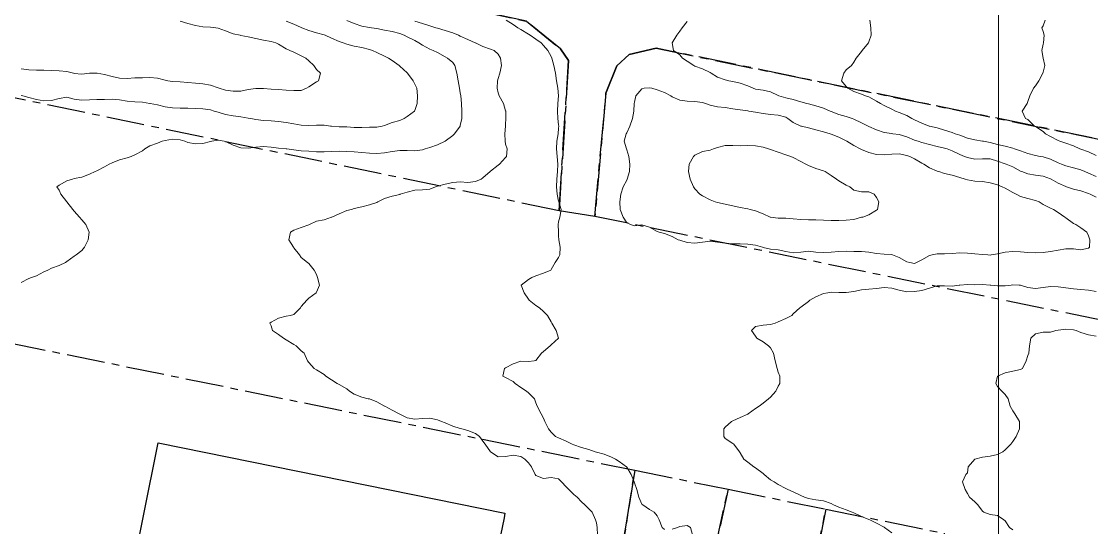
# Model space of a CAD drawing. Header units: centimetres. Extents: x 0 to 642158, y -847 to 649707.
# Drawn here: x 617502.3 to 617573, y 621526.2 to 621559.7 of the extents above; entities that cross this region are included whole.
import ezdxf

# ---------------------------------------------------------------- set-up
doc = ezdxf.new("R2010")
doc.units = ezdxf.units.CM
doc.header["$MEASUREMENT"] = 0
doc.linetypes.add('CENTERX2', pattern=[4, 2.5, -0.5, 0.5, -0.5])
doc.layers.add('MEV_grille', color=254, linetype='Continuous', lineweight=9)
doc.layers.add('WAL_topographie 0.5', color=253, linetype='Continuous', lineweight=20)
doc.layers.add('SPW_batiments', color=7, linetype='Continuous')
doc.layers.add('SPW_parcellaire cadastral', color=7, linetype='CENTERX2', lineweight=25, true_color=0xff0542)

# ---------------------------------------------------------------- blocks, each defined once
blk = doc.blocks.new('*U112')
at = {"layer": 'MEV_grille', "transparency": 33554687}
blk.add_lwpolyline([(0, 1825.476), (0, -1825.476)], dxfattribs=at)
blk = doc.blocks.new('*U113')
at = {"layer": 'MEV_grille', "color": 0, "linetype": 'ByBlock', "lineweight": -2, "transparency": 16777216}
blk.add_blockref('*U112', (2200, 0), dxfattribs=at)

msp = doc.modelspace()

# ---------------------------------------------------------------- linework, layer by layer
at = {"layer": 'SPW_batiments'}
msp.add_lwpolyline([(617534.205, 621527.183), (617534.142, 621526.88), (617529.106, 621502.606), (617506.347, 621507.261), (617506.508, 621508.062), (617511.303, 621531.844), (617534.205, 621527.183)], dxfattribs=at)
at = {"layer": 'SPW_parcellaire cadastral'}
for points in [[(617481.473, 621601.626), (617481.432, 621600.491), (617481.178, 621590.023), (617481.568, 621585.208), (617482.516, 621581.606), (617483.412, 621579.111), (617485.456, 621575.951), (617486.746, 621574.411), (617489.179, 621572.086), (617492.58, 621569.871), (617496.96, 621567.93), (617535.631, 621559.684), (617537.862, 621557.868), (617538.403, 621557.085), (617537.777, 621547.167), (617468.797, 621561.439), (617476.799, 621602.591)], [(617540.136, 621546.788), (617537.777, 621547.167), (617538.403, 621557.085), (617537.862, 621557.868), (617535.631, 621559.684), (617496.96, 621567.93), (617492.58, 621569.871), (617489.179, 621572.086), (617486.746, 621574.411), (617485.456, 621575.951), (617483.412, 621579.111), (617482.516, 621581.606), (617481.568, 621585.208), (617481.178, 621590.023), (617481.432, 621600.491), (617481.473, 621601.626)], [(617659.481, 621564.887), (617659.176, 621558.82), (617658.402, 621555.763), (617656.855, 621553.02), (617654.842, 621550.818), (617649.446, 621546.811), (617642.951, 621543.693), (617640.258, 621542.066), (617639.091, 621538.741), (617639.581, 621536.413), (617639.181, 621529.065), (617639.774, 621526.344), (617628.554, 621528.663), (617630.946, 621532.104), (617631.387, 621533.557), (617631.461, 621535.624), (617630.828, 621537.68), (617629.338, 621539.681), (617627.818, 621540.705), (617544.193, 621557.897), (617542.398, 621557.481), (617541.586, 621556.726), (617540.878, 621554.938), (617540.136, 621546.788)], [(617540.136, 621546.788), (617540.878, 621554.938), (617541.586, 621556.726), (617542.398, 621557.481), (617544.193, 621557.897), (617627.818, 621540.705), (617629.338, 621539.681), (617630.828, 621537.68), (617631.461, 621535.624), (617631.387, 621533.557), (617630.946, 621532.104), (617628.554, 621528.663), (617540.136, 621546.788)], [(617439.517, 621537.504), (617436.492, 621540.114), (617439.189, 621543.82), (617446.498, 621549.642), (617542.79, 621530.025), (617542.157, 621526.132), (617539.459, 621512.032), (617531.346, 621473.099), (617439.517, 621537.504)], [(617541.294, 621492.2), (617540.471, 621488.314), (617538.784, 621480.363), (617538.206, 621477.642), (617536.473, 621469.607), (617531.346, 621473.099), (617539.459, 621512.032), (617542.157, 621526.132), (617542.79, 621530.025), (617548.946, 621528.77), (617548.122, 621524.939), (617546.474, 621516.45), (617544.892, 621509.15), (617541.294, 621492.2)], [(617541.294, 621492.2), (617544.892, 621509.15), (617546.474, 621516.45), (617548.122, 621524.939), (617548.946, 621528.77), (617555.407, 621527.454), (617554.625, 621523.601), (617552.912, 621515.161), (617547.995, 621490.939), (617541.294, 621492.2)], [(617547.995, 621490.939), (617552.912, 621515.161), (617554.625, 621523.601), (617555.407, 621527.454), (617563.217, 621525.863), (617562.414, 621521.878), (617555.883, 621489.455), (617547.995, 621490.939)]]:
    msp.add_lwpolyline(points, dxfattribs=at)
at = {"layer": 'WAL_topographie 0.5'}
for points in [[(617523.75, 621559.737), (617524.25, 621559.53), (617524.75, 621559.358), (617525.25, 621559.264), (617525.379, 621559.25), (617525.75, 621559.2), (617526.25, 621559.098), (617526.75, 621559.002), (617527.25, 621558.865), (617527.545, 621558.75), (617527.75, 621558.651), (617528.25, 621558.397), (617528.52, 621558.25), (617528.75, 621558.093), (617529.25, 621557.827), (617529.459, 621557.75), (617529.75, 621557.616), (617530.25, 621557.335), (617530.402, 621557.25), (617530.75, 621556.948), (617530.899, 621556.75), (617531.029, 621556.25), (617531.102, 621555.75), (617531.199, 621555.25), (617531.25, 621554.962), (617531.283, 621554.75), (617531.342, 621554.25), (617531.365, 621553.75), (617531.348, 621553.25), (617531.25, 621552.796), (617531.238, 621552.75), (617530.877, 621552.25), (617530.75, 621552.127), (617530.25, 621551.754), (617530.244, 621551.75), (617529.75, 621551.521), (617529.25, 621551.337), (617528.934, 621551.25), (617528.75, 621551.197), (617528.25, 621551.131), (617527.75, 621551.134), (617527.25, 621551.134), (617526.75, 621551.085), (617526.25, 621550.986), (617525.75, 621550.945), (617525.25, 621550.969), (617524.75, 621551.007), (617524.25, 621551.053), (617523.75, 621551.08), (617523.25, 621551.092), (617522.75, 621551.082), (617522.25, 621551.053), (617521.75, 621551.053), (617521.25, 621551.089), (617520.75, 621551.12), (617520.25, 621551.18), (617519.787, 621551.25), (617519.75, 621551.255), (617519.25, 621551.293), (617518.75, 621551.36), (617518.25, 621551.405), (617517.75, 621551.367), (617517.25, 621551.302), (617516.75, 621551.313), (617516.25, 621551.495), (617515.75, 621551.73), (617515.646, 621551.75), (617515.25, 621551.817), (617514.837, 621551.75), (617514.75, 621551.729), (617514.25, 621551.595), (617513.75, 621551.573), (617513.25, 621551.676), (617513.056, 621551.75), (617512.75, 621551.854), (617512.25, 621551.891), (617511.75, 621551.796), (617511.568, 621551.75), (617511.25, 621551.635), (617510.75, 621551.442), (617510.405, 621551.25), (617510.25, 621551.118), (617509.75, 621550.853), (617509.5, 621550.75), (617509.25, 621550.665), (617508.75, 621550.523), (617508.25, 621550.333), (617508.068, 621550.25), (617507.75, 621550.075), (617507.25, 621549.807), (617507.125, 621549.75), (617506.75, 621549.583), (617506.25, 621549.387), (617505.75, 621549.292), (617505.625, 621549.25), (617505.25, 621549.13), (617504.75, 621548.843), (617504.596, 621548.75), (617504.75, 621548.528), (617504.864, 621548.25), (617505.25, 621547.75), (617505.25, 621547.75), (617505.65, 621547.25), (617505.75, 621547.128), (617506.1, 621546.75), (617506.25, 621546.556), (617506.514, 621546.25), (617506.735, 621545.75), (617506.669, 621545.25), (617506.432, 621544.75), (617506.25, 621544.528), (617505.875, 621544.25), (617505.75, 621544.157), (617505.25, 621543.804), (617505.179, 621543.75), (617504.75, 621543.541), (617504.25, 621543.369), (617504, 621543.25), (617503.75, 621543.134), (617503.25, 621542.864), (617502.917, 621542.75), (617502.75, 621542.687), (617502.25, 621542.417)], [(617519.75, 621559.679), (617520.25, 621559.48), (617520.75, 621559.261), (617520.779, 621559.25), (617521.25, 621559.065), (617521.75, 621558.924), (617522.25, 621558.779), (617522.323, 621558.75), (617522.75, 621558.561), (617523.25, 621558.344), (617523.524, 621558.25), (617523.75, 621558.162), (617524.25, 621558.043), (617524.75, 621557.95), (617525.25, 621557.822), (617525.448, 621557.75), (617525.75, 621557.622), (617526.25, 621557.377), (617526.505, 621557.25), (617526.75, 621557.079), (617527.217, 621556.75), (617527.25, 621556.722), (617527.75, 621556.272), (617527.769, 621556.25), (617528.138, 621555.75), (617528.25, 621555.516), (617528.371, 621555.25), (617528.432, 621554.75), (617528.397, 621554.25), (617528.25, 621553.79), (617528.227, 621553.75), (617527.75, 621553.384), (617527.541, 621553.25), (617527.25, 621553.134), (617526.75, 621552.987), (617526.25, 621552.803), (617526.091, 621552.75), (617525.75, 621552.687), (617525.25, 621552.678), (617524.75, 621552.666), (617524.25, 621552.671), (617523.75, 621552.702), (617523.25, 621552.698), (617522.75, 621552.74), (617522.686, 621552.75), (617522.25, 621552.821), (617521.75, 621552.819), (617521.25, 621552.787), (617520.75, 621552.817), (617520.25, 621552.904), (617519.75, 621552.994), (617519.25, 621553.056), (617518.75, 621553.106), (617518.25, 621553.131), (617517.75, 621553.18), (617517.424, 621553.25), (617517.25, 621553.277), (617516.75, 621553.357), (617516.25, 621553.429), (617515.75, 621553.525), (617515.25, 621553.673), (617514.997, 621553.75), (617514.75, 621553.825), (617514.25, 621553.901), (617513.75, 621553.922), (617513.25, 621553.931), (617512.75, 621553.932), (617512.25, 621553.951), (617511.75, 621554.036), (617511.25, 621554.154), (617510.772, 621554.25), (617510.75, 621554.254), (617510.25, 621554.324), (617509.75, 621554.358), (617509.25, 621554.406), (617508.75, 621554.489), (617508.25, 621554.523), (617507.75, 621554.504), (617507.25, 621554.51), (617506.75, 621554.491), (617506.25, 621554.463), (617505.75, 621554.543), (617505.25, 621554.663), (617504.75, 621554.576), (617504.25, 621554.446), (617503.75, 621554.425), (617503.25, 621554.502), (617502.75, 621554.634), (617502.347, 621554.75), (617502.25, 621554.771)], [(617512.75, 621559.69), (617513.25, 621559.53), (617513.75, 621559.393), (617514.25, 621559.311), (617514.75, 621559.285), (617515.104, 621559.25), (617515.25, 621559.232), (617515.75, 621559.048), (617516.25, 621558.846), (617516.721, 621558.75), (617516.75, 621558.742), (617517.25, 621558.645), (617517.75, 621558.541), (617518.25, 621558.438), (617518.75, 621558.342), (617519.057, 621558.25), (617519.25, 621558.156), (617519.75, 621557.868), (617519.984, 621557.75), (617520.25, 621557.628), (617520.75, 621557.398), (617521.039, 621557.25), (617521.25, 621557.055), (617521.588, 621556.75), (617521.75, 621556.495), (617522.017, 621556.25), (617521.89, 621555.75), (617521.75, 621555.685), (617521.25, 621555.352), (617521.088, 621555.25)], [(617528.25, 621559.683), (617528.75, 621559.525), (617529.25, 621559.371), (617529.636, 621559.25), (617529.75, 621559.216), (617530.25, 621559.075), (617530.75, 621558.919), (617531.143, 621558.75), (617531.25, 621558.704), (617531.75, 621558.466), (617532.246, 621558.25), (617532.25, 621558.248), (617532.75, 621558.015), (617533.25, 621557.844), (617533.487, 621557.75), (617533.75, 621557.497), (617533.911, 621557.25), (617533.98, 621556.75), (617533.861, 621556.25), (617533.75, 621555.899), (617533.712, 621555.75), (617533.679, 621555.25), (617533.75, 621554.947), (617533.815, 621554.75), (617534.1, 621554.25), (617534.25, 621553.765), (617534.254, 621553.75), (617534.265, 621553.25), (617534.25, 621552.85), (617534.246, 621552.75), (617534.205, 621552.25), (617534.216, 621551.75), (617534.25, 621551.568), (617534.339, 621551.25), (617534.299, 621550.75), (617534.25, 621550.679), (617533.835, 621550.25), (617533.75, 621550.173), (617533.25, 621549.773), (617533.221, 621549.75), (617532.75, 621549.348), (617532.63, 621549.25), (617532.25, 621549.086), (617531.75, 621549.039), (617531.25, 621549.08), (617530.75, 621549.026), (617530.25, 621548.923), (617529.75, 621548.786), (617529.622, 621548.75), (617529.25, 621548.597), (617528.75, 621548.547), (617528.25, 621548.534), (617527.75, 621548.396), (617527.273, 621548.25), (617527.25, 621548.241), (617526.75, 621548.127), (617526.25, 621547.969), (617525.804, 621547.75), (617525.75, 621547.712), (617525.25, 621547.545), (617524.75, 621547.412), (617524.25, 621547.303), (617524.058, 621547.25), (617523.75, 621547.172), (617523.25, 621546.954), (617522.774, 621546.75), (617522.75, 621546.735), (617522.25, 621546.566), (617521.75, 621546.466), (617521.298, 621546.25), (617521.25, 621546.232), (617520.75, 621546.061), (617520.25, 621545.873), (617520.044, 621545.75), (617519.929, 621545.25), (617520.226, 621544.75), (617520.25, 621544.72), (617520.628, 621544.25), (617520.75, 621544.071), (617521.159, 621543.75), (617521.25, 621543.673), (617521.605, 621543.25), (617521.75, 621542.95), (617521.825, 621542.75), (617521.947, 621542.25), (617521.75, 621541.786), (617521.724, 621541.75), (617521.25, 621541.39), (617521.12, 621541.25), (617520.75, 621540.833), (617520.693, 621540.75), (617520.25, 621540.307), (617520.028, 621540.25), (617519.75, 621540.197), (617519.25, 621540.069), (617518.75, 621539.811), (617518.663, 621539.75), (617518.75, 621539.568), (617518.85, 621539.25), (617519.25, 621538.995), (617519.571, 621538.75), (617519.75, 621538.633), (617520.25, 621538.323), (617520.417, 621538.25), (617520.75, 621537.917), (617520.94, 621537.75), (617521.159, 621537.25), (617521.25, 621537.15), (617521.603, 621536.75), (617521.75, 621536.654), (617522.25, 621536.36), (617522.368, 621536.25), (617522.75, 621536.004), (617523.116, 621535.75), (617523.25, 621535.683), (617523.75, 621535.397), (617523.942, 621535.25), (617524.25, 621535.047), (617524.75, 621534.851), (617525.175, 621534.75), (617525.25, 621534.735), (617525.75, 621534.539), (617526.25, 621534.265), (617526.277, 621534.25), (617526.75, 621533.995), (617527.222, 621533.75), (617527.25, 621533.735), (617527.75, 621533.484), (617528.25, 621533.389), (617528.75, 621533.45), (617529.25, 621533.466), (617529.75, 621533.357), (617530.008, 621533.25), (617530.25, 621533.154), (617530.75, 621532.934), (617531.25, 621532.778), (617531.36, 621532.75), (617531.75, 621532.653), (617532.25, 621532.45), (617532.528, 621532.25), (617532.75, 621531.943), (617532.904, 621531.75), (617533.25, 621531.25), (617533.25, 621531.25), (617533.75, 621530.914), (617534.25, 621530.939), (617534.75, 621531.032), (617535.25, 621530.927), (617535.522, 621530.75), (617535.75, 621530.51), (617535.956, 621530.25), (617536.201, 621529.75), (617536.25, 621529.684), (617536.75, 621529.486), (617537.25, 621529.538), (617537.75, 621529.466), (617537.936, 621529.25), (617538.25, 621528.924), (617538.42, 621528.75), (617538.75, 621528.42), (617538.963, 621528.25), (617539.25, 621527.939), (617539.469, 621527.75), (617539.75, 621527.477), (617539.958, 621527.25), (617540.191, 621526.75), (617540.25, 621526.562), (617540.293, 621526.25), (617540.317, 621525.75)], [(617534.287, 621559.75), (617534.75, 621559.456), (617535.057, 621559.25), (617535.25, 621559.144), (617535.75, 621558.834), (617535.868, 621558.75), (617536.25, 621558.5), (617536.588, 621558.25), (617536.75, 621558.079), (617537.046, 621557.75), (617537.25, 621557.357), (617537.301, 621557.25), (617537.441, 621556.75), (617537.532, 621556.25), (617537.609, 621555.75), (617537.69, 621555.25), (617537.734, 621554.75), (617537.706, 621554.25), (617537.667, 621553.75), (617537.704, 621553.25), (617537.75, 621552.833), (617537.762, 621552.75), (617537.75, 621552.625), (617537.718, 621552.25), (617537.641, 621551.75), (617537.616, 621551.25), (617537.652, 621550.75), (617537.701, 621550.25), (617537.679, 621549.75), (617537.625, 621549.25), (617537.61, 621548.75), (617537.651, 621548.25), (617537.75, 621547.8), (617537.769, 621547.75), (617537.92, 621547.25), (617537.833, 621546.75), (617537.75, 621546.432), (617537.716, 621546.25), (617537.739, 621545.75), (617537.75, 621545.5), (617537.763, 621545.25), (617537.852, 621544.75), (617537.835, 621544.25), (617537.75, 621544.083), (617537.517, 621543.75), (617537.25, 621543.279), (617537.227, 621543.25), (617536.75, 621543.04), (617536.25, 621542.855), (617535.989, 621542.75), (617535.75, 621542.622), (617535.279, 621542.25), (617535.478, 621541.75), (617535.75, 621541.319), (617535.804, 621541.25), (617536.25, 621540.899), (617536.491, 621540.75), (617536.75, 621540.516), (617537.024, 621540.25), (617537.25, 621539.838), (617537.297, 621539.75), (617537.595, 621539.25), (617537.73, 621538.75), (617537.25, 621538.306), (617537.179, 621538.25), (617536.75, 621537.875), (617536.625, 621537.75), (617536.25, 621537.276), (617536.125, 621537.25), (617535.75, 621537.21), (617535.25, 621537.231), (617534.75, 621537.058), (617534.25, 621536.793), (617534.167, 621536.75), (617534.063, 621536.25), (617534.25, 621536.156), (617534.75, 621535.889), (617534.882, 621535.75), (617535.25, 621535.495), (617535.625, 621535.25), (617535.75, 621535.138), (617536.147, 621534.75), (617536.25, 621534.483), (617536.337, 621534.25), (617536.59, 621533.75), (617536.75, 621533.476), (617536.833, 621533.25), (617537.078, 621532.75), (617537.25, 621532.542), (617537.542, 621532.25), (617537.75, 621532.163), (617538.25, 621531.948), (617538.636, 621531.75), (617538.75, 621531.707), (617539.25, 621531.531), (617539.75, 621531.389), (617540.155, 621531.25), (617540.25, 621531.227), (617540.75, 621531.078), (617541.25, 621530.881), (617541.5, 621530.75), (617541.75, 621530.608), (617542.233, 621530.25), (617542.25, 621530.23), (617542.547, 621529.75), (617542.738, 621529.25), (617542.75, 621529.205), (617542.906, 621528.75), (617543.05, 621528.25), (617543.25, 621527.782), (617543.311, 621527.75), (617543.75, 621527.44), (617544.056, 621527.25), (617544.25, 621527.009), (617544.394, 621526.75), (617544.59, 621526.25), (617544.75, 621526.107)], [(617546.25, 621559.669), (617545.908, 621559.25), (617545.75, 621559.019), (617545.556, 621558.75), (617545.25, 621558.25), (617545.333, 621557.75), (617545.75, 621557.453), (617545.932, 621557.25), (617546.25, 621557.04), (617546.689, 621556.75), (617546.75, 621556.719), (617547.25, 621556.526), (617547.75, 621556.298), (617547.82, 621556.25), (617548.25, 621555.994), (617548.75, 621555.8), (617548.983, 621555.75), (617549.25, 621555.71), (617549.75, 621555.599), (617550.25, 621555.409), (617550.6, 621555.25), (617550.75, 621555.204), (617551.25, 621555.132), (617551.75, 621555.019), (617552.25, 621554.77), (617552.298, 621554.75), (617552.75, 621554.622), (617553.25, 621554.511), (617553.75, 621554.367), (617554.152, 621554.25), (617554.25, 621554.222), (617554.75, 621554.095), (617555.25, 621553.938), (617555.686, 621553.75), (617555.75, 621553.723), (617556.25, 621553.527), (617556.75, 621553.384), (617557.136, 621553.25), (617557.25, 621553.205), (617557.75, 621552.963), (617558.2, 621552.75), (617558.25, 621552.723), (617558.75, 621552.499), (617559.25, 621552.34), (617559.75, 621552.259), (617559.829, 621552.25), (617560.25, 621552.202), (617560.75, 621552.056), (617561.25, 621551.835), (617561.494, 621551.75), (617561.75, 621551.663), (617562.25, 621551.541), (617562.75, 621551.415), (617563.25, 621551.298), (617563.415, 621551.25), (617563.75, 621551.118), (617564.25, 621550.877), (617564.56, 621550.75), (617564.75, 621550.676), (617565.25, 621550.578), (617565.75, 621550.603), (617566.25, 621550.588), (617566.75, 621550.436), (617567.25, 621550.273), (617567.316, 621550.25), (617567.75, 621550.059), (617568.25, 621549.787), (617568.347, 621549.75), (617568.75, 621549.61), (617569.25, 621549.513), (617569.75, 621549.447), (617570.25, 621549.269), (617570.284, 621549.25), (617570.75, 621548.994), (617571.25, 621548.767), (617571.304, 621548.75), (617571.75, 621548.599), (617572.25, 621548.47), (617572.75, 621548.298), (617572.861, 621548.25), (617573.25, 621548.07)], [(617558.311, 621559.75), (617558.368, 621559.25), (617558.405, 621558.75), (617558.25, 621558.317), (617558.224, 621558.25), (617557.791, 621557.75), (617557.75, 621557.685), (617557.405, 621557.25), (617557.25, 621556.969), (617557.098, 621556.75), (617556.75, 621556.474), (617556.595, 621556.25), (617556.437, 621555.75), (617556.75, 621555.375), (617556.85, 621555.25), (617557.25, 621555.033), (617557.75, 621554.869), (617558.013, 621554.75), (617558.25, 621554.68), (617558.75, 621554.407), (617559.003, 621554.25), (617559.25, 621554.117), (617559.75, 621553.863), (617559.996, 621553.75), (617560.25, 621553.658), (617560.75, 621553.447), (617561.078, 621553.25), (617561.25, 621553.179), (617561.75, 621552.945), (617562.236, 621552.75), (617562.25, 621552.747), (617562.75, 621552.63), (617563.25, 621552.475), (617563.75, 621552.329), (617563.938, 621552.25), (617564.25, 621552.145), (617564.75, 621551.947), (617565.25, 621551.838), (617565.75, 621551.766), (617565.807, 621551.75), (617566.25, 621551.663), (617566.75, 621551.533), (617567.25, 621551.419), (617567.75, 621551.296), (617567.874, 621551.25), (617568.25, 621551.117), (617568.75, 621550.934), (617569.25, 621550.808), (617569.56, 621550.75), (617569.75, 621550.719), (617570.25, 621550.569), (617570.75, 621550.338), (617570.971, 621550.25), (617571.25, 621550.134), (617571.75, 621550.007), (617572.25, 621549.863), (617572.505, 621549.75), (617572.75, 621549.637), (617573.25, 621549.428)], [(617569.879, 621559.75), (617569.75, 621559.375), (617569.662, 621559.25), (617569.75, 621559), (617569.833, 621558.75), (617569.776, 621558.25), (617569.75, 621558.167), (617569.667, 621557.75), (617569.75, 621557.25), (617569.75, 621557.25), (617569.875, 621556.75), (617569.75, 621556.312), (617569.738, 621556.25), (617569.48, 621555.75), (617569.25, 621555.423), (617569.128, 621555.25), (617568.882, 621554.75), (617568.75, 621554.375), (617568.692, 621554.25), (617568.361, 621553.75), (617568.598, 621553.25), (617568.75, 621553.181), (617569.19, 621552.75), (617569.25, 621552.719), (617569.75, 621552.395), (617569.921, 621552.25), (617570.25, 621552.073), (617570.75, 621551.793), (617570.853, 621551.75), (617571.25, 621551.622), (617571.75, 621551.45), (617572.185, 621551.25), (617572.25, 621551.232), (617572.75, 621551.045), (617573.25, 621550.818)], [(617521.088, 621555.25), (617520.75, 621555.106), (617520.25, 621555.095), (617519.75, 621555.135), (617519.25, 621555.165), (617518.75, 621555.195), (617518.25, 621555.229), (617517.75, 621555.231), (617517.25, 621555.162), (617516.75, 621555.057), (617516.25, 621555.051), (617515.75, 621555.131), (617515.328, 621555.25), (617515.25, 621555.279), (617514.75, 621555.456), (617514.25, 621555.547), (617513.75, 621555.586), (617513.25, 621555.624), (617512.75, 621555.671), (617512.25, 621555.706), (617511.933, 621555.75), (617511.75, 621555.787), (617511.25, 621555.924), (617510.75, 621555.959), (617510.25, 621555.95), (617509.75, 621555.937), (617509.25, 621555.907), (617508.75, 621555.927), (617508.25, 621556.029), (617507.75, 621556.157), (617507.271, 621556.25), (617507.25, 621556.255), (617506.917, 621556.25), (617506.75, 621556.248), (617506.25, 621556.189), (617505.75, 621556.239), (617505.704, 621556.25), (617505.25, 621556.364), (617504.75, 621556.409), (617504.25, 621556.429), (617503.75, 621556.445), (617503.25, 621556.455), (617502.75, 621556.481), (617502.25, 621556.533)], [(617561.397, 621543.75), (617561.25, 621543.683), (617560.959, 621543.75), (617560.75, 621543.793), (617560.25, 621544.085), (617559.805, 621544.25), (617559.75, 621544.271), (617559.25, 621544.299), (617558.75, 621544.344), (617558.25, 621544.435), (617557.75, 621544.465), (617557.25, 621544.467), (617556.75, 621544.489), (617556.25, 621544.481), (617555.75, 621544.439), (617555.25, 621544.397), (617554.75, 621544.436), (617554.25, 621544.487), (617553.75, 621544.434), (617553.25, 621544.384), (617552.75, 621544.473), (617552.25, 621544.583), (617551.75, 621544.618), (617551.25, 621544.737), (617551.215, 621544.75), (617550.75, 621544.892), (617550.25, 621544.963), (617549.75, 621544.979), (617549.25, 621544.981), (617548.75, 621545.014), (617548.25, 621545.093), (617547.75, 621545.144), (617547.25, 621545.08), (617546.75, 621545.03), (617546.25, 621545.076), (617545.75, 621545.211), (617545.65, 621545.25), (617545.25, 621545.47), (617544.75, 621545.668), (617544.393, 621545.75), (617544.25, 621545.784), (617543.75, 621546.087), (617543.25, 621546.231), (617542.75, 621546.177), (617542.5, 621546.25), (617542.25, 621546.365), (617542.012, 621546.75), (617541.822, 621547.25), (617541.782, 621547.75), (617541.852, 621548.25), (617542.023, 621548.75), (617542.25, 621549.175), (617542.286, 621549.25), (617542.438, 621549.75), (617542.455, 621550.25), (617542.381, 621550.75), (617542.25, 621551.194), (617542.229, 621551.25), (617542.088, 621551.75), (617542.207, 621552.25), (617542.25, 621552.319), (617542.458, 621552.75), (617542.625, 621553.25), (617542.717, 621553.75), (617542.731, 621554.25), (617542.75, 621554.338), (617542.839, 621554.75), (617543.25, 621555.221), (617543.404, 621555.25), (617543.75, 621555.289), (617543.911, 621555.25), (617544.25, 621555.145), (617544.75, 621554.972), (617545.171, 621554.75), (617545.25, 621554.696), (617545.75, 621554.469), (617546.25, 621554.403), (617546.75, 621554.385), (617547.25, 621554.315), (617547.456, 621554.25), (617547.75, 621554.139), (617548.25, 621554.017), (617548.75, 621553.977), (617549.25, 621553.905), (617549.75, 621553.832), (617550.25, 621553.763), (617550.318, 621553.75), (617550.75, 621553.672), (617551.25, 621553.595), (617551.75, 621553.525), (617552.25, 621553.471), (617552.75, 621553.334), (617552.897, 621553.25), (617553.25, 621552.987), (617553.75, 621552.757), (617553.788, 621552.75), (617554.25, 621552.644), (617554.75, 621552.497), (617555.25, 621552.372), (617555.677, 621552.25), (617555.75, 621552.229), (617556.25, 621552.028), (617556.75, 621551.776), (617556.79, 621551.75), (617557.25, 621551.474), (617557.666, 621551.25), (617557.75, 621551.215), (617558.25, 621551.009), (617558.75, 621550.876), (617559.25, 621550.848), (617559.75, 621550.899), (617560.25, 621550.917), (617560.75, 621550.822), (617560.956, 621550.75), (617561.25, 621550.601), (617561.75, 621550.317), (617561.867, 621550.25), (617562.25, 621550), (617562.75, 621549.787), (617562.854, 621549.75), (617563.25, 621549.626), (617563.75, 621549.505), (617564.25, 621549.359), (617564.608, 621549.25), (617564.75, 621549.197), (617565.25, 621549.121), (617565.75, 621549.098), (617566.25, 621549.016), (617566.75, 621548.872), (617567.047, 621548.75), (617567.25, 621548.649), (617567.75, 621548.361), (617567.978, 621548.25), (617568.25, 621548.11), (617568.75, 621547.97), (617569.25, 621547.844), (617569.485, 621547.75), (617569.75, 621547.586), (617570.25, 621547.336), (617570.431, 621547.25), (617570.75, 621547.042), (617571.193, 621546.75), (617571.25, 621546.69), (617571.75, 621546.331), (617571.924, 621546.25), (617572.25, 621546.028), (617572.648, 621545.75), (617572.75, 621545.5), (617572.85, 621545.25), (617572.811, 621544.75), (617572.75, 621544.699), (617572.25, 621544.587), (617571.75, 621544.646), (617571.25, 621544.643), (617570.75, 621544.555), (617570.25, 621544.465), (617569.75, 621544.408), (617569.25, 621544.394), (617568.75, 621544.409), (617568.25, 621544.441), (617567.75, 621544.468), (617567.25, 621544.428), (617566.75, 621544.309), (617566.33, 621544.25), (617566.25, 621544.239), (617566.107, 621544.25), (617565.75, 621544.28), (617565.25, 621544.324), (617564.75, 621544.363), (617564.25, 621544.374), (617563.75, 621544.335), (617563.25, 621544.325), (617562.75, 621544.326), (617562.428, 621544.25), (617562.25, 621544.206), (617561.75, 621543.92), (617561.397, 621543.75)], [(617557.844, 621546.75), (617557.75, 621546.732), (617557.25, 621546.596), (617556.75, 621546.536), (617556.25, 621546.521), (617555.75, 621546.515), (617555.25, 621546.537), (617554.75, 621546.554), (617554.25, 621546.56), (617553.75, 621546.583), (617553.25, 621546.635), (617552.75, 621546.666), (617552.25, 621546.675), (617551.75, 621546.743), (617551.73, 621546.75), (617551.25, 621546.955), (617550.75, 621547.155), (617550.401, 621547.25), (617550.25, 621547.291), (617549.75, 621547.386), (617549.25, 621547.491), (617548.75, 621547.596), (617548.25, 621547.702), (617548.089, 621547.75), (617547.75, 621547.894), (617547.25, 621548.141), (617547.079, 621548.25), (617546.75, 621548.616), (617546.664, 621548.75), (617546.432, 621549.25), (617546.326, 621549.75), (617546.381, 621550.25), (617546.659, 621550.75), (617546.75, 621550.833), (617547.25, 621551.075), (617547.75, 621551.165), (617547.971, 621551.25), (617548.25, 621551.337), (617548.75, 621551.476), (617549.25, 621551.468), (617549.75, 621551.444), (617550.25, 621551.464), (617550.75, 621551.442), (617551.25, 621551.353), (617551.607, 621551.25), (617551.75, 621551.209), (617552.25, 621551.025), (617552.75, 621550.86), (617553.083, 621550.75), (617553.25, 621550.682), (617553.75, 621550.424), (617554.083, 621550.25), (617554.25, 621550.156), (617554.75, 621549.953), (617555.25, 621549.801), (617555.35, 621549.75), (617555.75, 621549.489), (617556.094, 621549.25), (617556.25, 621549.132), (617556.75, 621548.854), (617556.979, 621548.75), (617557.25, 621548.529), (617557.75, 621548.42), (617558.25, 621548.404), (617558.583, 621548.25), (617558.75, 621548.036), (617558.901, 621547.75), (617558.808, 621547.25), (617558.75, 621547.192), (617558.25, 621546.894), (617557.844, 621546.75)], [(617573.25, 621541.839), (617572.75, 621541.919), (617572.25, 621541.965), (617571.75, 621542.006), (617571.25, 621542.072), (617570.75, 621542.139), (617570.25, 621542.159), (617569.75, 621542.095), (617569.25, 621542.029), (617568.75, 621542.085), (617568.25, 621542.247), (617568.179, 621542.25), (617567.75, 621542.266), (617567.635, 621542.25), (617567.25, 621542.206), (617566.75, 621542.197), (617566.308, 621542.25), (617566.25, 621542.258), (617565.75, 621542.302), (617565.25, 621542.281), (617564.75, 621542.283), (617564.25, 621542.259), (617564.198, 621542.25), (617563.75, 621542.188), (617563.25, 621542.204), (617562.75, 621542.208), (617562.25, 621542.05), (617561.75, 621541.906), (617561.25, 621541.826), (617560.75, 621541.812), (617560.25, 621541.918), (617559.75, 621542.057), (617559.25, 621542.096), (617558.75, 621542.039), (617558.25, 621541.993), (617557.75, 621541.942), (617557.25, 621541.841), (617556.75, 621541.768), (617556.25, 621541.765), (617555.75, 621541.783), (617555.528, 621541.75), (617555.25, 621541.7), (617554.75, 621541.487), (617554.341, 621541.25), (617554.25, 621541.18), (617553.75, 621540.8), (617553.675, 621540.75), (617553.25, 621540.345), (617553.155, 621540.25), (617552.75, 621540.043), (617552.25, 621539.828), (617552.055, 621539.75), (617551.75, 621539.642), (617551.25, 621539.599), (617550.75, 621539.509), (617550.481, 621539.25), (617550.75, 621538.882), (617550.839, 621538.75), (617551.25, 621538.5), (617551.621, 621538.25), (617551.75, 621538.107), (617551.935, 621537.75), (617552.05, 621537.25), (617552.18, 621536.75), (617552.25, 621536.5), (617552.361, 621536.25), (617552.364, 621535.75), (617552.25, 621535.583), (617552.103, 621535.25), (617551.75, 621534.863), (617551.62, 621534.75), (617551.25, 621534.456), (617550.991, 621534.25), (617550.75, 621534.095), (617550.267, 621533.75), (617550.25, 621533.739), (617549.75, 621533.511), (617549.25, 621533.294), (617549.163, 621533.25), (617548.75, 621532.87), (617548.656, 621532.75), (617548.669, 621532.25), (617548.75, 621532.131), (617549.25, 621531.797), (617549.313, 621531.75), (617549.69, 621531.25), (617549.75, 621531.182), (617549.994, 621530.75), (617550.25, 621530.558), (617550.65, 621530.25), (617550.75, 621530.189), (617551.25, 621529.821), (617551.327, 621529.75), (617551.75, 621529.397), (617551.98, 621529.25), (617552.25, 621529.079), (617552.75, 621528.816), (617552.889, 621528.75), (617553.25, 621528.606), (617553.75, 621528.366), (617553.987, 621528.25), (617554.25, 621528.155), (617554.75, 621528.081), (617555.25, 621528.008), (617555.75, 621527.828), (617555.914, 621527.75), (617556.25, 621527.595), (617556.75, 621527.404), (617557.15, 621527.25), (617557.25, 621527.212), (617557.75, 621526.979), (617558.25, 621526.773), (617558.303, 621526.75), (617558.75, 621526.522), (617559.25, 621526.268), (617559.28, 621526.25), (617559.75, 621525.896)], [(617573.25, 621538.889), (617572.75, 621538.962), (617572.25, 621539.12), (617571.929, 621539.25), (617571.75, 621539.298), (617571.25, 621539.346), (617570.75, 621539.276), (617570.583, 621539.25), (617570.25, 621539.15), (617569.75, 621539.141), (617569.25, 621539.025), (617568.953, 621538.75), (617568.85, 621538.25), (617568.804, 621537.75), (617568.75, 621537.6), (617568.625, 621537.25), (617568.382, 621536.75), (617568.25, 621536.69), (617567.75, 621536.571), (617567.25, 621536.454), (617566.75, 621536.25), (617566.75, 621536.25), (617566.629, 621535.75), (617566.75, 621535.55), (617567.035, 621535.25), (617567.25, 621535.036), (617567.444, 621534.75), (617567.57, 621534.25), (617567.75, 621533.95), (617567.881, 621533.75), (617568.183, 621533.25), (617568.194, 621532.75), (617567.976, 621532.25), (617567.75, 621531.932), (617567.617, 621531.75), (617567.25, 621531.383), (617567.083, 621531.25), (617566.75, 621531.064), (617566.25, 621530.964), (617565.75, 621530.889), (617565.25, 621530.75), (617565.25, 621530.75), (617564.8, 621530.25), (617564.75, 621529.85), (617564.65, 621529.75), (617564.429, 621529.25), (617564.596, 621528.75), (617564.75, 621528.5), (617564.898, 621528.25), (617565.25, 621527.933), (617565.433, 621527.75), (617565.75, 621527.318), (617565.844, 621527.25), (617566.25, 621527.106), (617566.75, 621527.028), (617567.15, 621526.75), (617567.25, 621526.681), (617567.542, 621526.25), (617567.75, 621526.097)], [(617545.25, 621526.134), (617545.604, 621526.25), (617545.75, 621526.315), (617546.25, 621526.372), (617546.464, 621526.25), (617546.592, 621525.75)]]:
    msp.add_lwpolyline(points, dxfattribs=at)

# ---------------------------------------------------------------- block references
at = {"layer": 'MEV_grille', "transparency": 33554687}
msp.add_blockref('*U113', (615366.814, 620593.644), dxfattribs=at)

doc.saveas('drawing.dxf')
